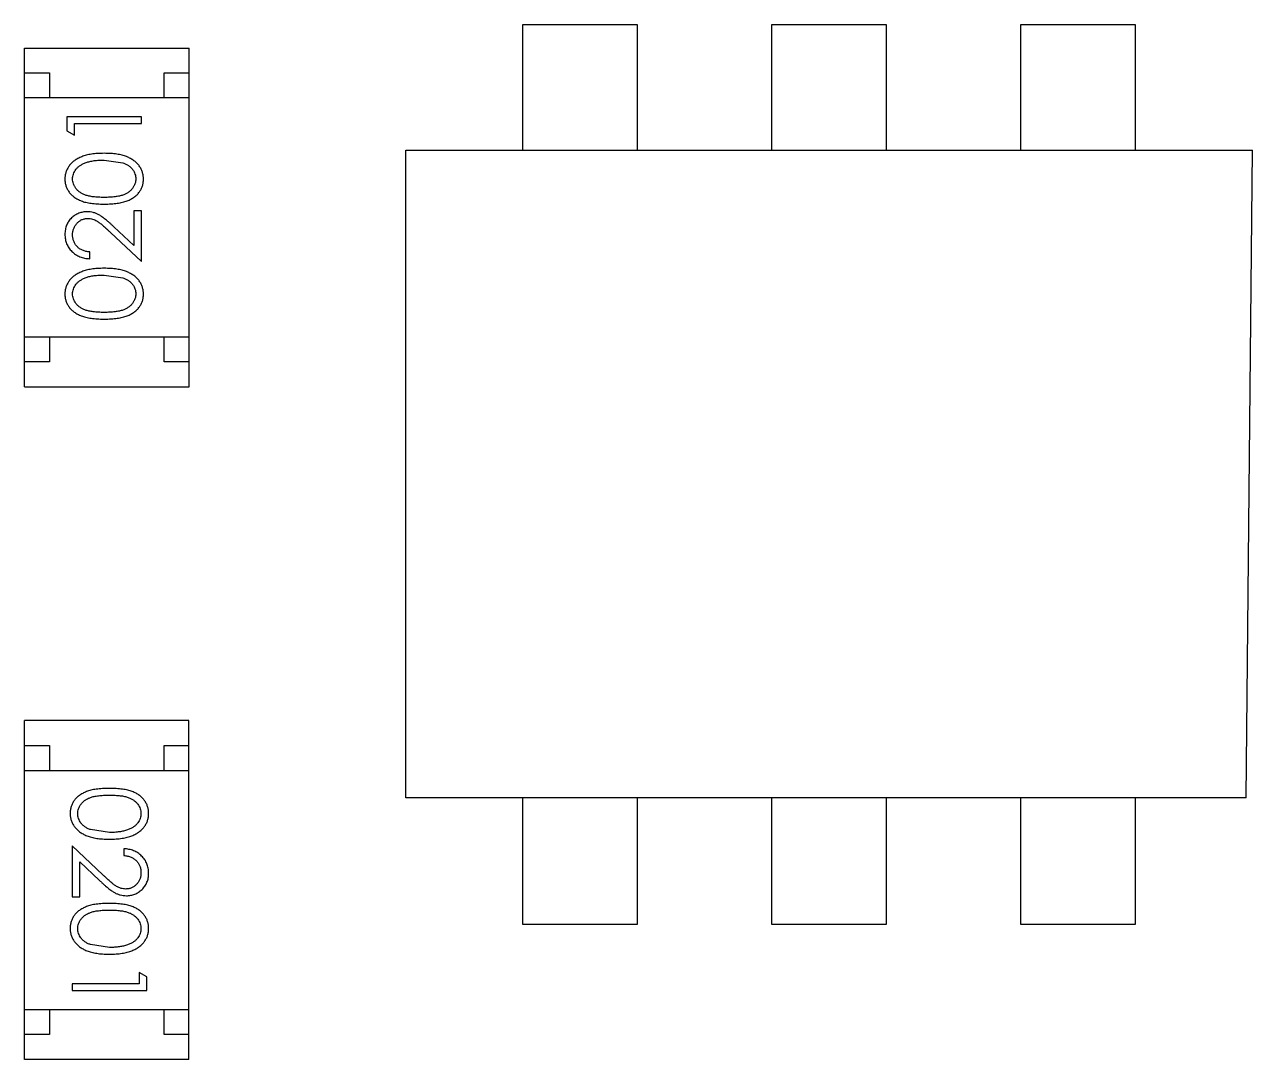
# Model space of a CAD drawing. Header units: inches. Extents: x 4.1 to 94, y -51.8 to -2.2.
# Drawn here: x 77.739 to 80.204, y -31.505 to -29.428 of the extents above; entities that cross this region are included whole.
import ezdxf

# ---------------------------------------------------------------- set-up
doc = ezdxf.new("R2010")
doc.units = ezdxf.units.IN
doc.header["$LTSCALE"] = 1.21
doc.header["$MEASUREMENT"] = 0
doc.layers.get('0').update_dxf_attribs({"linetype": 'CONTINUOUS'})

msp = doc.modelspace()

# ---------------------------------------------------------------- linework, layer by layer
at = {"color": 7, "linetype": 'Continuous'}
for p, q in [((78.7394, -29.4281), (78.9688, -29.4281)), ((78.7394, -29.6801), (78.7394, -29.4281)), ((78.9688, -29.4281), (78.9688, -29.6801)), ((79.2394, -29.4281), (79.4688, -29.4281)), ((79.2394, -29.6801), (79.2394, -29.4281)), ((79.4688, -29.4281), (79.4688, -29.6801)), ((79.7394, -29.4281), (79.9688, -29.4281)), ((79.7394, -29.6801), (79.7394, -29.4281)), ((79.9688, -29.4281), (79.9688, -29.6801)), ((77.7393, -29.4752), (78.0693, -29.4752)), ((77.7393, -30.1552), (77.7393, -29.4752)), ((78.0693, -30.1552), (78.0693, -29.4752)), ((77.7393, -29.5252), (77.7893, -29.5252)), ((77.7893, -29.5252), (77.7893, -29.5752)), ((78.0193, -29.5252), (78.0693, -29.5252)), ((78.0193, -29.5752), (78.0193, -29.5252)), ((78.0693, -29.5752), (77.7393, -29.5752)), ((77.974, -29.6134), (77.824, -29.6134)), ((77.824, -29.6134), (77.824, -29.6411)), ((77.8394, -29.6268), (77.974, -29.6268)), ((77.8394, -29.6499), (77.8394, -29.6268)), ((77.974, -29.6268), (77.974, -29.6134)), ((77.824, -29.6411), (77.8394, -29.6499)), ((77.899, -29.6999), (77.9367, -29.7056)), ((78.5042, -29.6801), (80.2042, -29.6801)), ((78.5042, -30.9801), (78.5042, -29.6801)), ((80.1918, -30.9801), (80.2042, -29.6801)), ((77.974, -29.8018), (77.9586, -29.8018)), ((77.9586, -29.8018), (77.9586, -29.8716)), ((77.974, -29.9037), (77.974, -29.8018)), ((77.9119, -29.8456), (77.974, -29.9037)), ((77.9586, -29.8716), (77.9185, -29.8341)), ((77.8701, -29.898), (77.8701, -29.8845)), ((77.899, -29.9307), (77.9367, -29.9363)), ((78.0693, -30.0552), (77.7393, -30.0552)), ((77.7893, -30.0552), (77.7893, -30.1052)), ((78.0193, -30.1052), (78.0193, -30.0552)), ((77.7893, -30.1052), (77.7393, -30.1052)), ((78.0693, -30.1052), (78.0193, -30.1052)), ((77.7393, -30.1552), (78.0693, -30.1552)), ((78.0691, -30.825), (77.7391, -30.825)), ((77.7391, -31.505), (77.7391, -30.825)), ((78.0691, -31.505), (78.0691, -30.825)), ((77.7391, -30.875), (77.7891, -30.875)), ((77.7891, -30.875), (77.7891, -30.925)), ((78.0191, -30.875), (78.0691, -30.875)), ((78.0191, -30.925), (78.0191, -30.875)), ((77.7391, -30.925), (78.0691, -30.925)), ((80.1918, -30.9801), (78.5042, -30.9801)), ((78.7394, -31.2344), (78.7394, -30.9801)), ((78.9688, -30.9801), (78.9688, -31.2344)), ((79.2394, -31.2344), (79.2394, -30.9801)), ((79.4688, -30.9801), (79.4688, -31.2344)), ((79.7394, -31.2344), (79.7394, -30.9801)), ((79.9688, -30.9801), (79.9688, -31.2344)), ((77.9094, -31.0495), (77.8717, -31.0438)), ((77.8965, -31.1346), (77.8344, -31.0764)), ((77.8344, -31.0764), (77.8344, -31.1784)), ((77.9382, -31.0822), (77.9382, -31.0957)), ((77.8498, -31.1086), (77.8898, -31.1461)), ((77.8498, -31.1784), (77.8498, -31.1086)), ((77.8344, -31.1784), (77.8498, -31.1784)), ((78.9688, -31.2344), (78.7394, -31.2344)), ((79.4688, -31.2344), (79.2394, -31.2344)), ((79.9688, -31.2344), (79.7394, -31.2344)), ((77.9094, -31.2803), (77.8717, -31.2746)), ((77.9844, -31.3391), (77.969, -31.3303)), ((77.969, -31.3303), (77.969, -31.3534)), ((77.969, -31.3534), (77.8344, -31.3534)), ((77.8344, -31.3534), (77.8344, -31.3668)), ((77.9844, -31.3668), (77.9844, -31.3391)), ((77.8344, -31.3668), (77.9844, -31.3668)), ((77.7391, -31.405), (78.0691, -31.405)), ((77.7891, -31.405), (77.7891, -31.455)), ((78.0191, -31.455), (78.0191, -31.405)), ((77.7891, -31.455), (77.7391, -31.455)), ((78.0691, -31.455), (78.0191, -31.455)), ((78.0691, -31.505), (77.7391, -31.505))]:
    msp.add_line(p, q, dxfattribs=at)
for points, knots in [([(77.899, -29.6864), (77.8967, -29.6865), (77.8922, -29.6865), (77.8857, -29.6868), (77.8795, -29.6873), (77.8736, -29.6881), (77.8681, -29.689), (77.863, -29.6902), (77.8583, -29.6916), (77.8538, -29.6932), (77.8498, -29.695), (77.8459, -29.6969), (77.8424, -29.6991), (77.8391, -29.7013), (77.836, -29.7037), (77.8333, -29.7063), (77.8307, -29.709), (77.8285, -29.7119), (77.8265, -29.7149), (77.8248, -29.7179), (77.8234, -29.7211), (77.8222, -29.7244), (77.8212, -29.7277), (77.8206, -29.7311), (77.8202, -29.7346), (77.8201, -29.737), (77.8201, -29.7382)], [0, 0, 0, 0, 0.065278, 0.127205, 0.186168, 0.241675, 0.294115, 0.343609, 0.390387, 0.434463, 0.476646, 0.517002, 0.555936, 0.593716, 0.630057, 0.665601, 0.700745, 0.734917, 0.768681, 0.802087, 0.834849, 0.867433, 0.900138, 0.932806, 0.966212, 1, 1, 1, 1]), ([(77.8355, -29.7378), (77.8356, -29.7361), (77.8358, -29.7328), (77.837, -29.728), (77.8392, -29.7233), (77.8415, -29.7196), (77.8438, -29.7167), (77.8458, -29.7147), (77.848, -29.7127), (77.8505, -29.7109), (77.8532, -29.7092), (77.8561, -29.7077), (77.8593, -29.7062), (77.8627, -29.7049), (77.8664, -29.7037), (77.8703, -29.7027), (77.8745, -29.7019), (77.8789, -29.7011), (77.8836, -29.7006), (77.8885, -29.7001), (77.8936, -29.7), (77.8972, -29.6999), (77.899, -29.6999)], [0, 0, 0, 0, 0.059689, 0.119507, 0.181075, 0.246162, 0.279894, 0.314468, 0.350403, 0.387474, 0.426147, 0.466624, 0.508745, 0.553328, 0.600058, 0.649177, 0.700552, 0.754894, 0.811825, 0.871514, 0.934319, 1, 1, 1, 1]), ([(77.9778, -29.7382), (77.9778, -29.737), (77.9778, -29.7346), (77.9773, -29.7311), (77.9767, -29.7277), (77.9757, -29.7243), (77.9745, -29.7211), (77.9731, -29.7179), (77.9713, -29.7148), (77.9693, -29.7118), (77.9671, -29.7089), (77.9645, -29.7062), (77.9618, -29.7036), (77.9587, -29.7012), (77.9554, -29.6989), (77.9519, -29.6968), (77.9481, -29.6949), (77.944, -29.6931), (77.9396, -29.6915), (77.9349, -29.6902), (77.9298, -29.689), (77.9243, -29.6881), (77.9185, -29.6874), (77.9123, -29.6868), (77.9058, -29.6865), (77.9013, -29.6865), (77.899, -29.6864)], [0, 0, 0, 0, 0.033824, 0.067298, 0.10028, 0.133019, 0.165736, 0.198792, 0.232372, 0.266409, 0.301016, 0.336196, 0.371972, 0.408574, 0.446394, 0.485225, 0.525372, 0.567224, 0.611081, 0.65775, 0.70702, 0.759235, 0.814484, 0.873227, 0.934937, 1, 1, 1, 1]), ([(77.9367, -29.7056), (77.9377, -29.706), (77.9398, -29.7067), (77.9427, -29.7081), (77.9454, -29.7095), (77.948, -29.7111), (77.9503, -29.7129), (77.9524, -29.7147), (77.9543, -29.7167), (77.9566, -29.7195), (77.9589, -29.7232), (77.9609, -29.7279), (77.9622, -29.7328), (77.9624, -29.7361), (77.9624, -29.7378)], [0, 0, 0, 0, 0.075949, 0.148549, 0.218996, 0.286119, 0.351826, 0.416074, 0.478265, 0.540325, 0.660405, 0.774606, 0.887187, 1, 1, 1, 1]), ([(77.8201, -29.7382), (77.8201, -29.7394), (77.8202, -29.7417), (77.8206, -29.7452), (77.8212, -29.7486), (77.8222, -29.7518), (77.8233, -29.7551), (77.8248, -29.7582), (77.8265, -29.7612), (77.8285, -29.7642), (77.8307, -29.767), (77.8331, -29.7696), (77.8359, -29.7721), (77.8388, -29.7744), (77.842, -29.7766), (77.8455, -29.7786), (77.8492, -29.7804), (77.8531, -29.7821), (77.8574, -29.7836), (77.8621, -29.7849), (77.8673, -29.786), (77.8728, -29.7868), (77.8788, -29.7875), (77.8852, -29.788), (77.892, -29.7883), (77.8966, -29.7883), (77.899, -29.7884)], [0, 0, 0, 0, 0.033742, 0.066533, 0.099153, 0.13154, 0.164087, 0.196563, 0.229707, 0.263315, 0.297504, 0.331686, 0.366482, 0.4021, 0.438958, 0.476748, 0.515985, 0.556589, 0.599519, 0.645765, 0.695487, 0.748721, 0.805687, 0.866754, 0.931405, 1, 1, 1, 1]), ([(77.899, -29.7749), (77.897, -29.7749), (77.893, -29.7749), (77.8874, -29.7746), (77.8821, -29.7743), (77.8772, -29.7738), (77.8727, -29.7732), (77.8685, -29.7723), (77.8648, -29.7714), (77.8614, -29.7703), (77.8583, -29.7691), (77.8554, -29.7677), (77.8527, -29.7662), (77.8501, -29.7646), (77.8478, -29.7629), (77.8457, -29.761), (77.8437, -29.759), (77.8415, -29.7561), (77.8391, -29.7523), (77.837, -29.7476), (77.8358, -29.7427), (77.8356, -29.7394), (77.8355, -29.7378)], [0, 0, 0, 0, 0.073302, 0.142286, 0.206253, 0.266017, 0.321612, 0.372532, 0.419497, 0.462398, 0.502825, 0.541489, 0.579034, 0.615143, 0.650298, 0.684912, 0.718701, 0.752189, 0.817245, 0.879117, 0.939613, 1, 1, 1, 1]), ([(77.9624, -29.7378), (77.9623, -29.7394), (77.9622, -29.7427), (77.9609, -29.7476), (77.9588, -29.7523), (77.9564, -29.7561), (77.9541, -29.7589), (77.9522, -29.761), (77.9501, -29.7629), (77.9477, -29.7647), (77.9452, -29.7663), (77.9425, -29.7678), (77.9396, -29.7691), (77.9365, -29.7704), (77.9331, -29.7715), (77.9293, -29.7724), (77.9252, -29.7731), (77.9207, -29.7738), (77.9158, -29.7743), (77.9105, -29.7746), (77.9049, -29.7749), (77.901, -29.7749), (77.899, -29.7749)], [0, 0, 0, 0, 0.060034, 0.120278, 0.182348, 0.247919, 0.281641, 0.315701, 0.350322, 0.385703, 0.421819, 0.459196, 0.497866, 0.538301, 0.58121, 0.628183, 0.679403, 0.734699, 0.794074, 0.858416, 0.927049, 1, 1, 1, 1]), ([(77.899, -29.7884), (77.9014, -29.7883), (77.9061, -29.7883), (77.9128, -29.788), (77.9192, -29.7875), (77.9251, -29.7868), (77.9307, -29.7859), (77.9358, -29.7848), (77.9405, -29.7835), (77.9449, -29.782), (77.9489, -29.7803), (77.9526, -29.7784), (77.956, -29.7764), (77.9592, -29.7743), (77.9622, -29.772), (77.965, -29.7695), (77.9674, -29.7668), (77.9696, -29.764), (77.9715, -29.7611), (77.9732, -29.7581), (77.9747, -29.755), (77.9758, -29.7518), (77.9767, -29.7485), (77.9773, -29.7452), (77.9778, -29.7417), (77.9778, -29.7394), (77.9778, -29.7382)], [0, 0, 0, 0, 0.068113, 0.132564, 0.193427, 0.250218, 0.303569, 0.353576, 0.400235, 0.443586, 0.484619, 0.524292, 0.56238, 0.599049, 0.63494, 0.669782, 0.704009, 0.737842, 0.771098, 0.803896, 0.836415, 0.868639, 0.900715, 0.933378, 0.966213, 1, 1, 1, 1]), ([(77.8647, -29.8037), (77.8632, -29.8038), (77.8603, -29.8039), (77.856, -29.8044), (77.8519, -29.8055), (77.8478, -29.8068), (77.844, -29.8086), (77.8403, -29.8108), (77.8367, -29.8133), (77.8334, -29.8162), (77.8302, -29.8194), (77.8276, -29.823), (77.8253, -29.8267), (77.8233, -29.8307), (77.8219, -29.835), (77.8209, -29.8395), (77.8202, -29.8442), (77.8202, -29.8474), (77.8201, -29.8491)], [0, 0, 0, 0, 0.06271, 0.123347, 0.183401, 0.242828, 0.302097, 0.36242, 0.423725, 0.487032, 0.550491, 0.612709, 0.674265, 0.73617, 0.799211, 0.863483, 0.930525, 1, 1, 1, 1]), ([(77.8355, -29.8497), (77.8355, -29.8486), (77.8356, -29.8464), (77.836, -29.8432), (77.8367, -29.8401), (77.8377, -29.8371), (77.839, -29.8343), (77.8405, -29.8316), (77.8424, -29.829), (77.8445, -29.8266), (77.8467, -29.8244), (77.8492, -29.8225), (77.8517, -29.8209), (77.8543, -29.8195), (77.8571, -29.8185), (77.8599, -29.8178), (77.8629, -29.8173), (77.8649, -29.8172), (77.8659, -29.8172)], [0, 0, 0, 0, 0.068027, 0.133505, 0.19695, 0.26027, 0.322741, 0.384982, 0.448465, 0.513424, 0.578224, 0.640011, 0.700094, 0.760067, 0.819012, 0.877878, 0.938035, 1, 1, 1, 1]), ([(77.9185, -29.8341), (77.917, -29.8327), (77.914, -29.8299), (77.9097, -29.8259), (77.9055, -29.8224), (77.9017, -29.8192), (77.898, -29.8163), (77.8946, -29.8139), (77.8915, -29.8118), (77.8877, -29.8094), (77.8829, -29.8071), (77.877, -29.8052), (77.8709, -29.804), (77.8668, -29.8038), (77.8647, -29.8037)], [0, 0, 0, 0, 0.09953, 0.192079, 0.277712, 0.357454, 0.429648, 0.495771, 0.555538, 0.608657, 0.707578, 0.804328, 0.901298, 1, 1, 1, 1]), ([(77.8659, -29.8172), (77.8675, -29.8173), (77.8708, -29.8174), (77.8756, -29.8184), (77.8802, -29.8201), (77.884, -29.8221), (77.8871, -29.8242), (77.8898, -29.826), (77.8928, -29.8284), (77.896, -29.831), (77.8996, -29.8341), (77.9034, -29.8376), (77.9076, -29.8414), (77.9104, -29.8442), (77.9119, -29.8456)], [0, 0, 0, 0, 0.088014, 0.174976, 0.2638, 0.355443, 0.406413, 0.465519, 0.533076, 0.609353, 0.693899, 0.787171, 0.889197, 1, 1, 1, 1]), ([(77.8201, -29.8491), (77.8202, -29.8507), (77.8202, -29.854), (77.8209, -29.8589), (77.822, -29.8635), (77.8235, -29.8679), (77.8256, -29.8721), (77.828, -29.8761), (77.8308, -29.88), (77.8341, -29.8835), (77.8377, -29.8868), (77.8416, -29.8897), (77.8458, -29.8921), (77.8502, -29.8941), (77.8548, -29.8958), (77.8597, -29.8969), (77.8648, -29.8977), (77.8683, -29.8979), (77.8701, -29.898)], [0, 0, 0, 0, 0.06445, 0.126725, 0.187421, 0.247417, 0.306749, 0.366595, 0.427749, 0.490235, 0.553031, 0.614805, 0.676505, 0.738096, 0.801021, 0.864897, 0.931209, 1, 1, 1, 1]), ([(77.8701, -29.8845), (77.8688, -29.8844), (77.8662, -29.8841), (77.8624, -29.8834), (77.8589, -29.8825), (77.8555, -29.8812), (77.8525, -29.8797), (77.8496, -29.878), (77.8469, -29.876), (77.8446, -29.8737), (77.8425, -29.8712), (77.8406, -29.8686), (77.839, -29.8659), (77.8377, -29.8629), (77.8367, -29.8598), (77.836, -29.8566), (77.8356, -29.8532), (77.8355, -29.8509), (77.8355, -29.8497)], [0, 0, 0, 0, 0.073648, 0.143686, 0.210962, 0.275557, 0.338064, 0.399311, 0.4594, 0.51934, 0.579024, 0.637809, 0.695959, 0.754122, 0.813113, 0.873453, 0.935561, 1, 1, 1, 1]), ([(77.899, -29.9172), (77.8967, -29.9172), (77.8922, -29.9173), (77.8857, -29.9176), (77.8795, -29.9181), (77.8736, -29.9189), (77.8681, -29.9198), (77.863, -29.921), (77.8583, -29.9224), (77.8538, -29.924), (77.8498, -29.9258), (77.8459, -29.9277), (77.8424, -29.9298), (77.8391, -29.9321), (77.836, -29.9345), (77.8333, -29.9371), (77.8307, -29.9398), (77.8285, -29.9427), (77.8265, -29.9456), (77.8248, -29.9487), (77.8234, -29.9519), (77.8222, -29.9552), (77.8212, -29.9585), (77.8206, -29.9619), (77.8202, -29.9654), (77.8201, -29.9678), (77.8201, -29.969)], [0, 0, 0, 0, 0.065278, 0.127205, 0.186168, 0.241675, 0.294115, 0.343609, 0.390387, 0.434463, 0.476646, 0.517002, 0.555936, 0.593716, 0.630057, 0.665601, 0.700745, 0.734917, 0.768681, 0.802087, 0.834849, 0.867433, 0.900138, 0.932806, 0.966212, 1, 1, 1, 1]), ([(77.9778, -29.969), (77.9778, -29.9678), (77.9778, -29.9654), (77.9773, -29.9619), (77.9767, -29.9585), (77.9757, -29.9551), (77.9745, -29.9519), (77.9731, -29.9487), (77.9713, -29.9456), (77.9693, -29.9426), (77.9671, -29.9397), (77.9645, -29.9369), (77.9618, -29.9343), (77.9587, -29.9319), (77.9554, -29.9297), (77.9519, -29.9276), (77.9481, -29.9257), (77.944, -29.9239), (77.9396, -29.9223), (77.9349, -29.921), (77.9298, -29.9198), (77.9243, -29.9188), (77.9185, -29.9181), (77.9123, -29.9176), (77.9058, -29.9173), (77.9013, -29.9172), (77.899, -29.9172)], [0, 0, 0, 0, 0.033824, 0.067298, 0.10028, 0.133019, 0.165736, 0.198792, 0.232372, 0.266409, 0.301016, 0.336196, 0.371972, 0.408574, 0.446394, 0.485225, 0.525372, 0.567224, 0.611081, 0.65775, 0.70702, 0.759235, 0.814484, 0.873227, 0.934937, 1, 1, 1, 1]), ([(77.8355, -29.9685), (77.8356, -29.9669), (77.8358, -29.9636), (77.837, -29.9588), (77.8392, -29.9541), (77.8415, -29.9503), (77.8438, -29.9475), (77.8458, -29.9454), (77.848, -29.9435), (77.8505, -29.9417), (77.8532, -29.94), (77.8561, -29.9384), (77.8593, -29.937), (77.8627, -29.9357), (77.8664, -29.9345), (77.8703, -29.9334), (77.8745, -29.9326), (77.8789, -29.9319), (77.8836, -29.9314), (77.8885, -29.9309), (77.8936, -29.9307), (77.8972, -29.9307), (77.899, -29.9307)], [0, 0, 0, 0, 0.059689, 0.119507, 0.181075, 0.246162, 0.279894, 0.314468, 0.350403, 0.387474, 0.426147, 0.466624, 0.508745, 0.553328, 0.600058, 0.649177, 0.700552, 0.754894, 0.811825, 0.871514, 0.934319, 1, 1, 1, 1]), ([(77.9367, -29.9363), (77.9377, -29.9367), (77.9398, -29.9375), (77.9427, -29.9388), (77.9454, -29.9403), (77.948, -29.9419), (77.9503, -29.9436), (77.9524, -29.9455), (77.9543, -29.9475), (77.9566, -29.9503), (77.9589, -29.954), (77.9609, -29.9587), (77.9622, -29.9635), (77.9624, -29.9669), (77.9624, -29.9685)], [0, 0, 0, 0, 0.075949, 0.148549, 0.218996, 0.286119, 0.351826, 0.416074, 0.478265, 0.540325, 0.660405, 0.774606, 0.887187, 1, 1, 1, 1]), ([(77.8201, -29.969), (77.8201, -29.9702), (77.8202, -29.9725), (77.8206, -29.976), (77.8212, -29.9793), (77.8222, -29.9826), (77.8233, -29.9858), (77.8248, -29.9889), (77.8265, -29.992), (77.8285, -29.9949), (77.8307, -29.9977), (77.8331, -30.0004), (77.8359, -30.0029), (77.8388, -30.0052), (77.842, -30.0073), (77.8455, -30.0094), (77.8492, -30.0112), (77.8531, -30.0129), (77.8574, -30.0143), (77.8621, -30.0156), (77.8673, -30.0167), (77.8728, -30.0176), (77.8788, -30.0183), (77.8852, -30.0188), (77.892, -30.0191), (77.8966, -30.0191), (77.899, -30.0191)], [0, 0, 0, 0, 0.033742, 0.066533, 0.099153, 0.13154, 0.164087, 0.196563, 0.229707, 0.263315, 0.297504, 0.331686, 0.366482, 0.4021, 0.438958, 0.476748, 0.515985, 0.556589, 0.599519, 0.645765, 0.695487, 0.748721, 0.805687, 0.866754, 0.931405, 1, 1, 1, 1]), ([(77.899, -30.0057), (77.897, -30.0057), (77.893, -30.0057), (77.8874, -30.0054), (77.8821, -30.0051), (77.8772, -30.0045), (77.8727, -30.0039), (77.8685, -30.0031), (77.8648, -30.0022), (77.8614, -30.0011), (77.8583, -29.9999), (77.8554, -29.9985), (77.8527, -29.997), (77.8501, -29.9954), (77.8478, -29.9936), (77.8457, -29.9917), (77.8437, -29.9897), (77.8415, -29.9869), (77.8391, -29.9831), (77.837, -29.9784), (77.8358, -29.9735), (77.8356, -29.9702), (77.8355, -29.9685)], [0, 0, 0, 0, 0.073302, 0.142286, 0.206253, 0.266017, 0.321612, 0.372532, 0.419497, 0.462398, 0.502825, 0.541489, 0.579034, 0.615143, 0.650298, 0.684912, 0.718701, 0.752189, 0.817245, 0.879117, 0.939613, 1, 1, 1, 1]), ([(77.9624, -29.9685), (77.9623, -29.9702), (77.9622, -29.9735), (77.9609, -29.9784), (77.9588, -29.9831), (77.9564, -29.9869), (77.9541, -29.9897), (77.9522, -29.9918), (77.9501, -29.9937), (77.9477, -29.9954), (77.9452, -29.9971), (77.9425, -29.9985), (77.9396, -29.9999), (77.9365, -30.0011), (77.9331, -30.0022), (77.9293, -30.0031), (77.9252, -30.0039), (77.9207, -30.0046), (77.9158, -30.005), (77.9105, -30.0054), (77.9049, -30.0057), (77.901, -30.0057), (77.899, -30.0057)], [0, 0, 0, 0, 0.060034, 0.120278, 0.182348, 0.247919, 0.281641, 0.315701, 0.350322, 0.385703, 0.421819, 0.459196, 0.497866, 0.538301, 0.58121, 0.628183, 0.679403, 0.734699, 0.794074, 0.858416, 0.927049, 1, 1, 1, 1]), ([(77.899, -30.0191), (77.9014, -30.0191), (77.9061, -30.0191), (77.9128, -30.0188), (77.9192, -30.0183), (77.9251, -30.0176), (77.9307, -30.0167), (77.9358, -30.0156), (77.9405, -30.0143), (77.9449, -30.0128), (77.9489, -30.0111), (77.9526, -30.0092), (77.956, -30.0072), (77.9592, -30.005), (77.9622, -30.0027), (77.965, -30.0003), (77.9674, -29.9976), (77.9696, -29.9948), (77.9715, -29.9919), (77.9732, -29.9889), (77.9747, -29.9858), (77.9758, -29.9826), (77.9767, -29.9793), (77.9773, -29.976), (77.9778, -29.9725), (77.9778, -29.9702), (77.9778, -29.969)], [0, 0, 0, 0, 0.068113, 0.132564, 0.193427, 0.250218, 0.303569, 0.353576, 0.400235, 0.443586, 0.484619, 0.524292, 0.56238, 0.599049, 0.63494, 0.669782, 0.704009, 0.737842, 0.771098, 0.803896, 0.836415, 0.868639, 0.900715, 0.933378, 0.966213, 1, 1, 1, 1]), ([(77.9093, -30.961), (77.9069, -30.9611), (77.9023, -30.9611), (77.8955, -30.9614), (77.8892, -30.9619), (77.8832, -30.9626), (77.8777, -30.9635), (77.8725, -30.9646), (77.8678, -30.9659), (77.8635, -30.9674), (77.8595, -30.9691), (77.8558, -30.971), (77.8523, -30.973), (77.8491, -30.9752), (77.8461, -30.9774), (77.8434, -30.9799), (77.841, -30.9826), (77.8388, -30.9854), (77.8368, -30.9883), (77.8352, -30.9913), (77.8337, -30.9944), (77.8326, -30.9976), (77.8316, -31.0009), (77.831, -31.0042), (77.8306, -31.0077), (77.8305, -31.01), (77.8305, -31.0112)], [0, 0, 0, 0, 0.068113, 0.132564, 0.193427, 0.250218, 0.303569, 0.353576, 0.400235, 0.443586, 0.484619, 0.524292, 0.56238, 0.599049, 0.63494, 0.669782, 0.704009, 0.737842, 0.771098, 0.803896, 0.836415, 0.868639, 0.900715, 0.933378, 0.966213, 1, 1, 1, 1]), ([(77.9882, -31.0112), (77.9882, -31.01), (77.9882, -31.0077), (77.9878, -31.0042), (77.9871, -31.0009), (77.9861, -30.9976), (77.985, -30.9943), (77.9835, -30.9912), (77.9818, -30.9882), (77.9799, -30.9852), (77.9776, -30.9824), (77.9752, -30.9798), (77.9725, -30.9773), (77.9695, -30.975), (77.9663, -30.9728), (77.9629, -30.9708), (77.9592, -30.969), (77.9552, -30.9673), (77.9509, -30.9658), (77.9462, -30.9646), (77.9411, -30.9634), (77.9355, -30.9626), (77.9296, -30.9619), (77.9232, -30.9614), (77.9164, -30.9611), (77.9117, -30.9611), (77.9093, -30.961)], [0, 0, 0, 0, 0.033742, 0.066533, 0.099153, 0.13154, 0.164087, 0.196563, 0.229707, 0.263315, 0.297504, 0.331686, 0.366482, 0.4021, 0.438958, 0.476748, 0.515985, 0.556589, 0.599519, 0.645765, 0.695487, 0.748721, 0.805687, 0.866754, 0.931405, 1, 1, 1, 1]), ([(77.8459, -31.0116), (77.846, -31.01), (77.8462, -31.0067), (77.8475, -31.0018), (77.8495, -30.9971), (77.8519, -30.9933), (77.8542, -30.9905), (77.8561, -30.9884), (77.8583, -30.9865), (77.8606, -30.9847), (77.8631, -30.9831), (77.8658, -30.9816), (77.8687, -30.9803), (77.8718, -30.979), (77.8752, -30.9779), (77.879, -30.977), (77.8832, -30.9763), (77.8877, -30.9756), (77.8926, -30.9751), (77.8978, -30.9748), (77.9035, -30.9745), (77.9074, -30.9745), (77.9094, -30.9745)], [0, 0, 0, 0, 0.060034, 0.120278, 0.182348, 0.247919, 0.281641, 0.315701, 0.350322, 0.385703, 0.421819, 0.459196, 0.497866, 0.538301, 0.58121, 0.628183, 0.679403, 0.734699, 0.794074, 0.858416, 0.927049, 1, 1, 1, 1]), ([(77.9094, -30.9745), (77.9114, -30.9745), (77.9153, -30.9745), (77.921, -30.9748), (77.9262, -30.9751), (77.9311, -30.9756), (77.9357, -30.9762), (77.9398, -30.9771), (77.9436, -30.978), (77.947, -30.9791), (77.9501, -30.9803), (77.953, -30.9817), (77.9557, -30.9832), (77.9582, -30.9848), (77.9605, -30.9865), (77.9627, -30.9884), (77.9646, -30.9905), (77.9668, -30.9933), (77.9692, -30.9971), (77.9713, -31.0018), (77.9726, -31.0067), (77.9727, -31.01), (77.9728, -31.0116)], [0, 0, 0, 0, 0.073302, 0.142286, 0.206253, 0.266017, 0.321612, 0.372532, 0.419497, 0.462398, 0.502825, 0.541489, 0.579034, 0.615143, 0.650298, 0.684912, 0.718701, 0.752189, 0.817245, 0.879117, 0.939613, 1, 1, 1, 1]), ([(77.8305, -31.0112), (77.8305, -31.0124), (77.8306, -31.0148), (77.831, -31.0183), (77.8317, -31.0217), (77.8326, -31.0251), (77.8338, -31.0283), (77.8353, -31.0315), (77.837, -31.0346), (77.839, -31.0376), (77.8413, -31.0405), (77.8438, -31.0432), (77.8466, -31.0458), (77.8496, -31.0482), (77.8529, -31.0505), (77.8565, -31.0526), (77.8603, -31.0545), (77.8644, -31.0563), (77.8687, -31.0579), (77.8735, -31.0592), (77.8786, -31.0604), (77.884, -31.0614), (77.8898, -31.062), (77.896, -31.0626), (77.9025, -31.0629), (77.907, -31.0629), (77.9093, -31.063)], [0, 0, 0, 0, 0.033824, 0.067298, 0.10028, 0.133019, 0.165736, 0.198792, 0.232372, 0.266409, 0.301016, 0.336196, 0.371972, 0.408574, 0.446394, 0.485225, 0.525372, 0.567224, 0.611081, 0.65775, 0.70702, 0.759235, 0.814484, 0.873227, 0.934937, 1, 1, 1, 1]), ([(77.8717, -31.0438), (77.8706, -31.0434), (77.8686, -31.0427), (77.8656, -31.0413), (77.8629, -31.0399), (77.8604, -31.0383), (77.8581, -31.0365), (77.8559, -31.0347), (77.854, -31.0327), (77.8518, -31.0299), (77.8494, -31.0262), (77.8474, -31.0215), (77.8461, -31.0166), (77.846, -31.0133), (77.8459, -31.0116)], [0, 0, 0, 0, 0.075949, 0.148549, 0.218996, 0.286119, 0.351826, 0.416074, 0.478265, 0.540325, 0.660405, 0.774606, 0.887187, 1, 1, 1, 1]), ([(77.9093, -31.063), (77.9116, -31.0629), (77.9161, -31.0629), (77.9227, -31.0626), (77.9289, -31.0621), (77.9347, -31.0613), (77.9402, -31.0604), (77.9453, -31.0592), (77.9501, -31.0578), (77.9545, -31.0562), (77.9586, -31.0544), (77.9624, -31.0525), (77.966, -31.0503), (77.9693, -31.0481), (77.9723, -31.0457), (77.9751, -31.0431), (77.9776, -31.0404), (77.9798, -31.0375), (77.9818, -31.0346), (77.9835, -31.0315), (77.985, -31.0283), (77.9862, -31.025), (77.9871, -31.0217), (77.9878, -31.0183), (77.9882, -31.0148), (77.9882, -31.0124), (77.9882, -31.0112)], [0, 0, 0, 0, 0.065278, 0.127205, 0.186168, 0.241675, 0.294115, 0.343609, 0.390387, 0.434463, 0.476646, 0.517002, 0.555936, 0.593716, 0.630057, 0.665601, 0.700745, 0.734917, 0.768681, 0.802087, 0.834849, 0.867433, 0.900138, 0.932806, 0.966212, 1, 1, 1, 1]), ([(77.9728, -31.0116), (77.9727, -31.0133), (77.9726, -31.0166), (77.9713, -31.0214), (77.9692, -31.0261), (77.9669, -31.0298), (77.9646, -31.0327), (77.9626, -31.0347), (77.9603, -31.0367), (77.9579, -31.0385), (77.9551, -31.0402), (77.9522, -31.0417), (77.949, -31.0432), (77.9456, -31.0445), (77.9419, -31.0457), (77.938, -31.0467), (77.9338, -31.0476), (77.9294, -31.0483), (77.9248, -31.0488), (77.9199, -31.0493), (77.9147, -31.0494), (77.9112, -31.0495), (77.9094, -31.0495)], [0, 0, 0, 0, 0.059689, 0.119507, 0.181075, 0.246162, 0.279894, 0.314468, 0.350403, 0.387474, 0.426147, 0.466624, 0.508745, 0.553328, 0.600058, 0.649177, 0.700552, 0.754894, 0.811825, 0.871514, 0.934319, 1, 1, 1, 1]), ([(77.9882, -31.1311), (77.9882, -31.1294), (77.9881, -31.1261), (77.9874, -31.1213), (77.9863, -31.1167), (77.9848, -31.1123), (77.9828, -31.1081), (77.9804, -31.104), (77.9775, -31.1002), (77.9742, -31.0967), (77.9706, -31.0934), (77.9667, -31.0905), (77.9625, -31.0881), (77.9581, -31.0861), (77.9535, -31.0844), (77.9486, -31.0833), (77.9435, -31.0825), (77.94, -31.0823), (77.9382, -31.0822)], [0, 0, 0, 0, 0.06445, 0.126725, 0.187421, 0.247417, 0.306749, 0.366595, 0.427749, 0.490235, 0.553031, 0.614805, 0.676505, 0.738096, 0.801021, 0.864897, 0.931209, 1, 1, 1, 1]), ([(77.9382, -31.0957), (77.9396, -31.0958), (77.9422, -31.096), (77.9459, -31.0968), (77.9495, -31.0977), (77.9528, -31.099), (77.9559, -31.1005), (77.9588, -31.1022), (77.9614, -31.1042), (77.9638, -31.1065), (77.9659, -31.1089), (77.9678, -31.1115), (77.9693, -31.1143), (77.9706, -31.1173), (77.9716, -31.1203), (77.9723, -31.1236), (77.9727, -31.1269), (77.9728, -31.1293), (77.9728, -31.1304)], [0, 0, 0, 0, 0.073648, 0.143686, 0.210962, 0.275557, 0.338064, 0.399311, 0.4594, 0.51934, 0.579024, 0.637809, 0.695959, 0.754122, 0.813113, 0.873453, 0.935561, 1, 1, 1, 1]), ([(77.9728, -31.1304), (77.9728, -31.1315), (77.9727, -31.1338), (77.9723, -31.137), (77.9716, -31.1401), (77.9706, -31.1431), (77.9694, -31.1459), (77.9678, -31.1486), (77.966, -31.1511), (77.9639, -31.1536), (77.9616, -31.1558), (77.9592, -31.1577), (77.9567, -31.1593), (77.954, -31.1607), (77.9513, -31.1617), (77.9484, -31.1624), (77.9455, -31.1629), (77.9434, -31.1629), (77.9424, -31.163)], [0, 0, 0, 0, 0.068027, 0.133505, 0.19695, 0.26027, 0.322741, 0.384982, 0.448465, 0.513424, 0.578224, 0.640011, 0.700094, 0.760067, 0.819012, 0.877878, 0.938035, 1, 1, 1, 1]), ([(77.9436, -31.1764), (77.9451, -31.1764), (77.948, -31.1763), (77.9523, -31.1757), (77.9565, -31.1747), (77.9605, -31.1734), (77.9644, -31.1716), (77.968, -31.1694), (77.9716, -31.1669), (77.975, -31.1639), (77.9781, -31.1607), (77.9808, -31.1572), (77.9831, -31.1534), (77.985, -31.1495), (77.9864, -31.1452), (77.9875, -31.1407), (77.9881, -31.136), (77.9882, -31.1328), (77.9882, -31.1311)], [0, 0, 0, 0, 0.06271, 0.123347, 0.183401, 0.242828, 0.302097, 0.36242, 0.423725, 0.487032, 0.550491, 0.612709, 0.674265, 0.73617, 0.799211, 0.863483, 0.930525, 1, 1, 1, 1]), ([(77.8898, -31.1461), (77.8914, -31.1475), (77.8943, -31.1503), (77.8987, -31.1542), (77.9028, -31.1578), (77.9067, -31.161), (77.9103, -31.1638), (77.9137, -31.1663), (77.9168, -31.1684), (77.9207, -31.1707), (77.9254, -31.1731), (77.9313, -31.175), (77.9374, -31.1762), (77.9415, -31.1764), (77.9436, -31.1764)], [0, 0, 0, 0, 0.09953, 0.192079, 0.277712, 0.357454, 0.429648, 0.495771, 0.555538, 0.608657, 0.707578, 0.804328, 0.901298, 1, 1, 1, 1]), ([(77.9424, -31.163), (77.9408, -31.1629), (77.9376, -31.1628), (77.9328, -31.1617), (77.9281, -31.16), (77.9243, -31.1581), (77.9212, -31.156), (77.9185, -31.1541), (77.9156, -31.1518), (77.9123, -31.1491), (77.9088, -31.146), (77.9049, -31.1426), (77.9008, -31.1387), (77.8979, -31.136), (77.8965, -31.1346)], [0, 0, 0, 0, 0.088014, 0.174976, 0.2638, 0.355443, 0.406413, 0.465519, 0.533076, 0.609353, 0.693899, 0.787171, 0.889197, 1, 1, 1, 1]), ([(77.9093, -31.1918), (77.9069, -31.1918), (77.9023, -31.1919), (77.8955, -31.1922), (77.8892, -31.1927), (77.8832, -31.1934), (77.8777, -31.1943), (77.8725, -31.1953), (77.8678, -31.1967), (77.8635, -31.1982), (77.8595, -31.1999), (77.8558, -31.2017), (77.8523, -31.2037), (77.8491, -31.2059), (77.8461, -31.2082), (77.8434, -31.2107), (77.841, -31.2133), (77.8388, -31.2161), (77.8368, -31.2191), (77.8352, -31.2221), (77.8337, -31.2252), (77.8326, -31.2284), (77.8316, -31.2316), (77.831, -31.235), (77.8306, -31.2384), (77.8305, -31.2408), (77.8305, -31.242)], [0, 0, 0, 0, 0.068113, 0.132564, 0.193427, 0.250218, 0.303569, 0.353576, 0.400235, 0.443586, 0.484619, 0.524292, 0.56238, 0.599049, 0.63494, 0.669782, 0.704009, 0.737842, 0.771098, 0.803896, 0.836415, 0.868639, 0.900715, 0.933378, 0.966213, 1, 1, 1, 1]), ([(77.8459, -31.2424), (77.846, -31.2408), (77.8462, -31.2375), (77.8475, -31.2326), (77.8495, -31.2278), (77.8519, -31.2241), (77.8542, -31.2212), (77.8561, -31.2192), (77.8583, -31.2173), (77.8606, -31.2155), (77.8631, -31.2139), (77.8658, -31.2124), (77.8687, -31.2111), (77.8718, -31.2098), (77.8752, -31.2087), (77.879, -31.2078), (77.8832, -31.207), (77.8877, -31.2064), (77.8926, -31.2059), (77.8978, -31.2055), (77.9035, -31.2053), (77.9074, -31.2053), (77.9094, -31.2053)], [0, 0, 0, 0, 0.060034, 0.120278, 0.182348, 0.247919, 0.281641, 0.315701, 0.350322, 0.385703, 0.421819, 0.459196, 0.497866, 0.538301, 0.58121, 0.628183, 0.679403, 0.734699, 0.794074, 0.858416, 0.927049, 1, 1, 1, 1]), ([(77.9882, -31.242), (77.9882, -31.2408), (77.9882, -31.2384), (77.9878, -31.235), (77.9871, -31.2316), (77.9861, -31.2283), (77.985, -31.2251), (77.9835, -31.222), (77.9818, -31.219), (77.9799, -31.216), (77.9776, -31.2132), (77.9752, -31.2105), (77.9725, -31.2081), (77.9695, -31.2057), (77.9663, -31.2036), (77.9629, -31.2016), (77.9592, -31.1997), (77.9552, -31.1981), (77.9509, -31.1966), (77.9462, -31.1953), (77.9411, -31.1942), (77.9355, -31.1934), (77.9296, -31.1927), (77.9232, -31.1922), (77.9164, -31.1919), (77.9117, -31.1918), (77.9093, -31.1918)], [0, 0, 0, 0, 0.033742, 0.066533, 0.099153, 0.13154, 0.164087, 0.196563, 0.229707, 0.263315, 0.297504, 0.331686, 0.366482, 0.4021, 0.438958, 0.476748, 0.515985, 0.556589, 0.599519, 0.645765, 0.695487, 0.748721, 0.805687, 0.866754, 0.931405, 1, 1, 1, 1]), ([(77.9094, -31.2053), (77.9114, -31.2053), (77.9153, -31.2053), (77.921, -31.2056), (77.9262, -31.2059), (77.9311, -31.2064), (77.9357, -31.207), (77.9398, -31.2078), (77.9436, -31.2087), (77.947, -31.2098), (77.9501, -31.2111), (77.953, -31.2124), (77.9557, -31.2139), (77.9582, -31.2156), (77.9605, -31.2173), (77.9627, -31.2192), (77.9646, -31.2212), (77.9668, -31.2241), (77.9692, -31.2278), (77.9713, -31.2325), (77.9726, -31.2374), (77.9727, -31.2408), (77.9728, -31.2424)], [0, 0, 0, 0, 0.073302, 0.142286, 0.206253, 0.266017, 0.321612, 0.372532, 0.419497, 0.462398, 0.502825, 0.541489, 0.579034, 0.615143, 0.650298, 0.684912, 0.718701, 0.752189, 0.817245, 0.879117, 0.939613, 1, 1, 1, 1]), ([(77.8305, -31.242), (77.8305, -31.2432), (77.8306, -31.2455), (77.831, -31.249), (77.8317, -31.2525), (77.8326, -31.2558), (77.8338, -31.2591), (77.8353, -31.2623), (77.837, -31.2654), (77.839, -31.2684), (77.8413, -31.2713), (77.8438, -31.274), (77.8466, -31.2766), (77.8496, -31.279), (77.8529, -31.2813), (77.8565, -31.2833), (77.8603, -31.2853), (77.8644, -31.287), (77.8687, -31.2887), (77.8735, -31.29), (77.8786, -31.2912), (77.884, -31.2921), (77.8898, -31.2928), (77.896, -31.2934), (77.9025, -31.2937), (77.907, -31.2937), (77.9093, -31.2937)], [0, 0, 0, 0, 0.033824, 0.067298, 0.10028, 0.133019, 0.165736, 0.198792, 0.232372, 0.266409, 0.301016, 0.336196, 0.371972, 0.408574, 0.446394, 0.485225, 0.525372, 0.567224, 0.611081, 0.65775, 0.70702, 0.759235, 0.814484, 0.873227, 0.934937, 1, 1, 1, 1]), ([(77.8717, -31.2746), (77.8706, -31.2742), (77.8686, -31.2734), (77.8656, -31.2721), (77.8629, -31.2707), (77.8604, -31.2691), (77.8581, -31.2673), (77.8559, -31.2655), (77.854, -31.2634), (77.8518, -31.2606), (77.8494, -31.257), (77.8474, -31.2522), (77.8461, -31.2474), (77.846, -31.2441), (77.8459, -31.2424)], [0, 0, 0, 0, 0.075949, 0.148549, 0.218996, 0.286119, 0.351826, 0.416074, 0.478265, 0.540325, 0.660405, 0.774606, 0.887187, 1, 1, 1, 1]), ([(77.9093, -31.2937), (77.9116, -31.2937), (77.9161, -31.2937), (77.9227, -31.2934), (77.9289, -31.2928), (77.9347, -31.2921), (77.9402, -31.2911), (77.9453, -31.29), (77.9501, -31.2885), (77.9545, -31.287), (77.9586, -31.2851), (77.9624, -31.2832), (77.966, -31.2811), (77.9693, -31.2789), (77.9723, -31.2764), (77.9751, -31.2739), (77.9776, -31.2712), (77.9798, -31.2683), (77.9818, -31.2653), (77.9835, -31.2622), (77.985, -31.2591), (77.9862, -31.2558), (77.9871, -31.2525), (77.9878, -31.249), (77.9882, -31.2455), (77.9882, -31.2432), (77.9882, -31.242)], [0, 0, 0, 0, 0.065278, 0.127205, 0.186168, 0.241675, 0.294115, 0.343609, 0.390387, 0.434463, 0.476646, 0.517002, 0.555936, 0.593716, 0.630057, 0.665601, 0.700745, 0.734917, 0.768681, 0.802087, 0.834849, 0.867433, 0.900138, 0.932806, 0.966212, 1, 1, 1, 1]), ([(77.9728, -31.2424), (77.9727, -31.2441), (77.9726, -31.2473), (77.9713, -31.2522), (77.9692, -31.2569), (77.9669, -31.2606), (77.9646, -31.2635), (77.9626, -31.2655), (77.9603, -31.2675), (77.9579, -31.2693), (77.9551, -31.271), (77.9522, -31.2725), (77.949, -31.274), (77.9456, -31.2753), (77.9419, -31.2764), (77.938, -31.2775), (77.9338, -31.2783), (77.9294, -31.2791), (77.9248, -31.2796), (77.9199, -31.28), (77.9147, -31.2802), (77.9112, -31.2803), (77.9094, -31.2803)], [0, 0, 0, 0, 0.059689, 0.119507, 0.181075, 0.246162, 0.279894, 0.314468, 0.350403, 0.387474, 0.426147, 0.466624, 0.508745, 0.553328, 0.600058, 0.649177, 0.700552, 0.754894, 0.811825, 0.871514, 0.934319, 1, 1, 1, 1])]:
    msp.add_open_spline(points, degree=3, knots=knots, dxfattribs=at)

doc.saveas('drawing.dxf')
